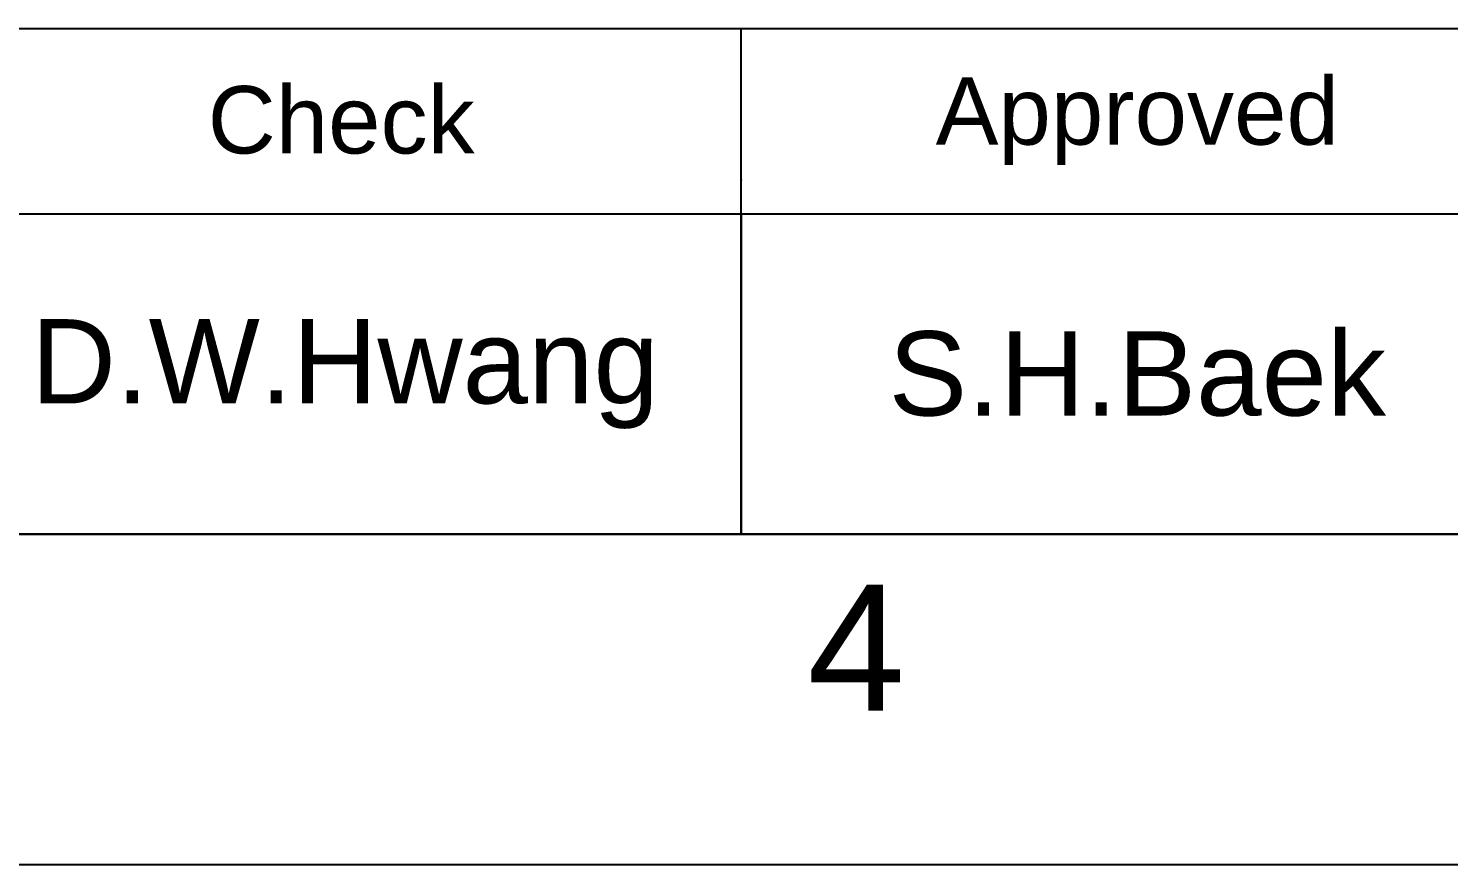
# Model space of a CAD drawing. Header units: millimetres. Extents: x 4900 to 5740, y 840 to 1434.
# Drawn here: x 5220.7 to 5306.7, y 840 to 890.6 of the extents above; entities that cross this region are included whole.
import ezdxf

# ---------------------------------------------------------------- set-up
doc = ezdxf.new("R2010")
doc.units = ezdxf.units.MM
doc.layers.add('FORM', color=7, linetype='Continuous')
doc.layers.add('TEXT', color=2, linetype='Continuous')
doc.styles.get("Standard").update_dxf_attribs({"font": 'arial.ttf'})

msp = doc.modelspace()

# ---------------------------------------------------------------- linework, layer by layer
at = {"layer": 'FORM'}
for p, q in [((5167.959, 890.612), (5720, 890.612)), ((5263.877, 860), (5263.877, 890.612)), ((5120, 879.388), (5597.551, 879.388)), ((5263.877, 879.388), (5263.877, 860)), ((5120, 860), (5720, 860))]:
    msp.add_line(p, q, dxfattribs=at)
at = {"layer": 'FORM', "color": 7, "linetype": 'Continuous'}
for p, q in [((5720, 860), (4920, 860)), ((4900, 840), (5740, 840))]:
    msp.add_line(p, q, dxfattribs=at)
at = {"layer": 'TEXT'}
msp.add_point((5263.877, 881.429), dxfattribs=at)

# ---------------------------------------------------------------- texts
at = {"layer": 'FORM', "insert": (5270.852, 853.127), "char_height": 7.624, "attachment_point": 5}
msp.add_mtext_dynamic_manual_height_columns('4', width=50, gutter_width=12.5, heights=[0], dxfattribs=at)
at = {"layer": 'TEXT', "attachment_point": 5}
for s, insert, char_height in [('Check', (5239.671, 885.053), 4.0816), ('Approved', (5287.857, 885), 4.0816), ('D.W.Hwang', (5239.898, 869.694), 5.102), ('S.H.Baek', (5287.857, 869.694), 5.102)]:
    msp.add_mtext_dynamic_manual_height_columns(s, width=47.95918, gutter_width=25.51, heights=[0], dxfattribs=dict(at, insert=insert, char_height=char_height))

doc.saveas('drawing.dxf')
